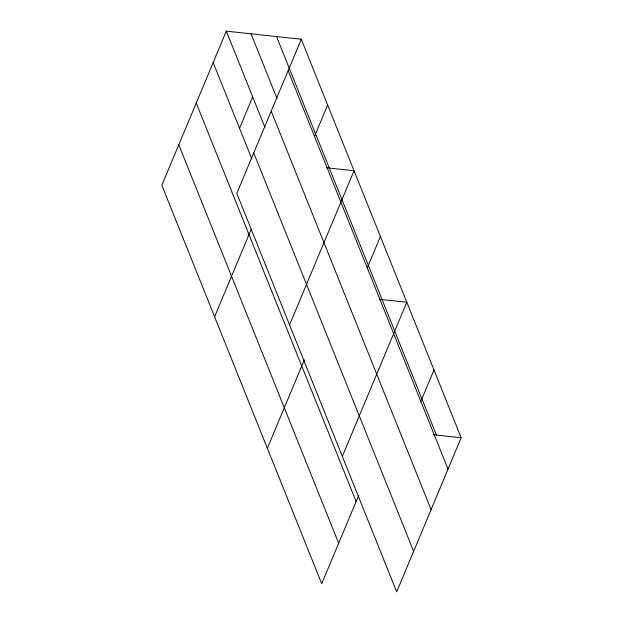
<?xml version="1.0" encoding="UTF-8"?>
<svg xmlns="http://www.w3.org/2000/svg" width="623" height="623" viewBox="0 0 623 623"><rect width="100%" height="100%" fill="white"/><g stroke="black" fill="none" stroke-linecap="round" stroke-linejoin="round"><path stroke-width="0.93" d="M301.275 39.249L236.802 193.364L396.687 591.85L461.16 437.735L301.275 39.249L226.313 31.15L161.84 185.265L321.725 583.751L358.692 495.378M239.551 128.307L252.689 96.9M214.6 316.764L251.201 229.272M314.514 136.406L327.651 104.999M289.57 324.863L354.035 170.749L326.468 167.774M267.368 448.264L304.336 359.892M367.282 267.906L380.419 236.499M342.331 456.363L406.796 302.248L379.228 299.274M420.837 401.399L433.982 369.992M433.592 434.753L461.16 437.735M276.534 36.578L436.419 435.064M288.138 70.656L448.023 469.142M251.046 33.821L277.064 98.675M271.2 111.151L431.085 509.637M226.313 31.15L264.977 127.52M253.74 152.869L413.633 551.355M213.175 62.557L251.84 158.927M196.229 103.052L356.115 501.538M178.778 144.77L338.663 543.256"/></g></svg>
